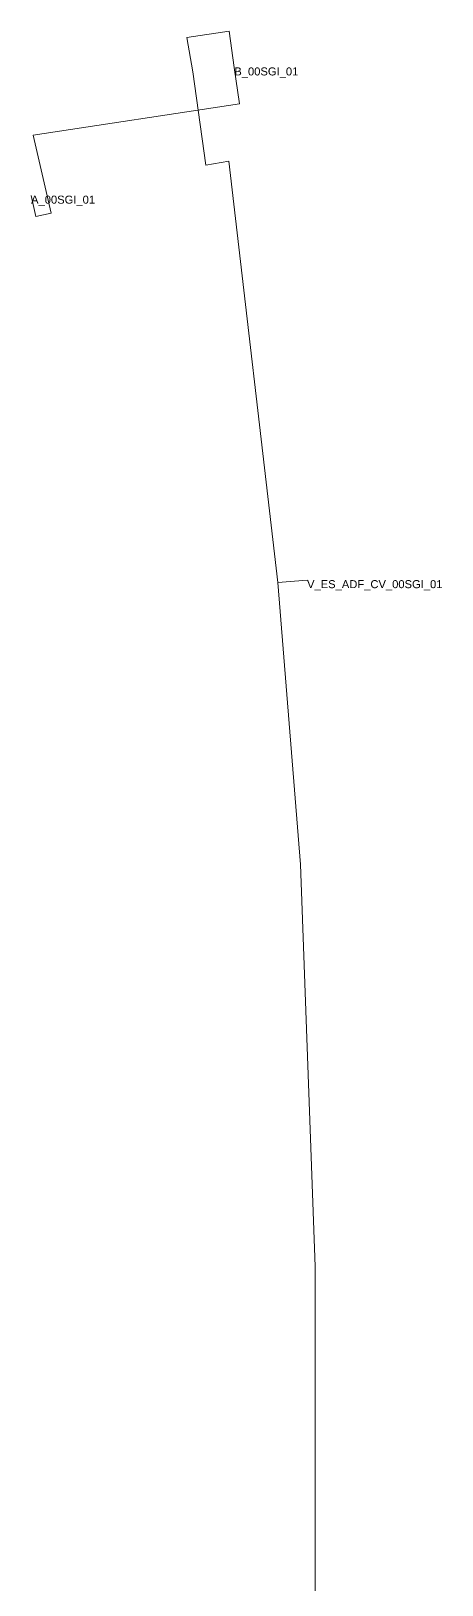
# Model space of a CAD drawing. Header units: metres. Extents: x 431996 to 432103, y 4585730 to 4586143.
# Drawn here: x 432027.4 to 432053, y 4586045.8 to 4586142.9 of the extents above; entities that cross this region are included whole.
import ezdxf
from ezdxf.enums import TextEntityAlignment as Align

# ---------------------------------------------------------------- set-up
doc = ezdxf.new("R2010")
doc.units = ezdxf.units.M
doc.header["$MEASUREMENT"] = 0
for name, color, linetype, lineweight in [('01_A_AccesTren_t', 30, 'Continuous', 0), ('01_C_AccesExt_t', 7, 'Continuous', 0), ('01_I_AscensorD_l', 7, 'Continuous', 0), ('01_I_BarreraTarifaria_t', 7, 'Continuous', 0), ('01_I_Horitzontal_l', 7, 'Continuous', 0), ('01_I_HoritzontalD_l', 7, 'Continuous', 0)]:
    doc.layers.add(name, color=color, linetype=linetype, lineweight=lineweight)
doc.styles.add('Style-Arial', font='arial.ttf')

msp = doc.modelspace()

# ---------------------------------------------------------------- linework, layer by layer
at = {"layer": '01_I_AscensorD_l'}
for p, q in [((432037.701216, 4586138.671156, -20), (432037.478261, 4586140.306244, -10)), ((432028.62093, 4586131.49586, -10), (432027.665699, 4586131.273935))]:
    msp.add_line(p, q, dxfattribs=at)
at = {"layer": '01_I_Horitzontal_l'}
msp.add_line((432042.791041, 4586108.411686, -20), (432044.608345, 4586108.564011, -20), dxfattribs=at)
at = {"layer": '01_I_Horitzontal_l', "elevation": -20, "flags": 128}
msp.add_lwpolyline([(432042.726177, 4585965.526616), (432044.32613, 4585965.526616), (432045.107488, 4586046.398197), (432045.107488, 4586065.688555), (432044.200204, 4586090.796816), (432042.791041, 4586108.411686)], dxfattribs=at)
at = {"layer": '01_I_HoritzontalD_l'}
msp.add_line((432027.665699, 4586131.273935), (432027.362137, 4586132.580554), dxfattribs=at)
at = {"layer": '01_I_HoritzontalD_l', "flags": 128}
for points, elevation in [([(432037.478261, 4586140.306244), (432037.099914, 4586142.451063), (432039.748347, 4586142.861103), (432040.063637, 4586140.590117)], -10), ([(432040.063637, 4586140.590117), (432040.378927, 4586138.319131), (432027.493321, 4586136.349421), (432028.62093, 4586131.49586)], -10), ([(432042.791041, 4586108.411686), (432039.725833, 4586134.743662), (432038.277746, 4586134.489659), (432037.701216, 4586138.671156)], -20)]:
    msp.add_lwpolyline(points, dxfattribs=dict(at, elevation=elevation))

# ---------------------------------------------------------------- texts
at = {"layer": '01_A_AccesTren_t', "style": 'Style-Arial'}
msp.add_text('V_ES_ADF_CV_00SGI_01', height=0.5, dxfattribs=at).set_placement((432044.608345, 4586108.564011, -20), align=Align.TOP_LEFT)
at = {"layer": '01_C_AccesExt_t', "insert": (432027.362137, 4586132.580554), "char_height": 0.5, "attachment_point": 1, "line_spacing_factor": 1.2, "style": 'Style-Arial'}
msp.add_mtext('A_00SGI_01', dxfattribs=at)
at = {"layer": '01_I_BarreraTarifaria_t', "insert": (432040.063637, 4586140.590117, -10), "char_height": 0.5, "attachment_point": 1, "line_spacing_factor": 1.2, "style": 'Style-Arial'}
msp.add_mtext('B_00SGI_01', dxfattribs=at)

doc.saveas('drawing.dxf')
